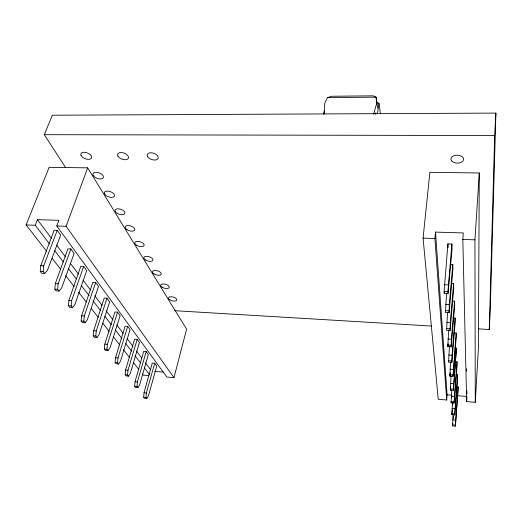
<?xml version="1.0" encoding="UTF-8"?>
<svg xmlns="http://www.w3.org/2000/svg" width="522" height="522" viewBox="0 0 522 522"><rect width="100%" height="100%" fill="white"/><g stroke="black" fill="none" stroke-linecap="round" stroke-linejoin="round"><path stroke-width="0.78" d="M479.287 172.978L478.4 348.357L475.274 402.332L466.655 401.627L462.825 239.441L463.301 232.956L435.505 232.088L434.898 238.515L446.715 399.989L438.245 399.297L423.074 238.123L429.88 172.325L479.287 172.978L474.935 239.846L475.274 402.332M478.694 328.886L489.264 329.512L494.673 135.531L495.9 113.091L52.35 115.225L44.298 134.683L65.544 167.49M495.9 113.091L490.204 311.06L489.264 329.512M455.438 361.681L457.018 361.792L457.083 365.08L454.088 403.049L451.106 402.801L451.765 389.882M450.603 361.916L449.86 376.147L453.037 376.382L456.176 332.997L454.166 332.873M456.045 374.561L457.572 374.672L457.637 377.771L454.747 414.957L451.856 414.709L452.443 402.814M451.047 376.179L450.316 390.136L453.39 390.384L456.424 348.109L454.799 347.998M456.613 386.704L458.101 386.822L458.159 389.745L455.367 426.174L452.554 425.919L453.083 415.036M454.088 403.049L457.018 361.792M454.747 414.957L457.572 374.672M455.367 426.174L458.101 386.822M444.118 291.302L447.915 243.878L451.902 244.015L452.039 249.294L448.033 293.488L444.242 293.305L444.118 291.302L447.922 291.485L448.033 293.488M450.486 264.465L452.796 264.563L452.913 269.456L449.096 312.691L445.449 312.489L446.578 293.123M447.922 291.485L451.902 244.015M451.399 283.544L453.625 283.642L453.729 288.203L450.081 330.491L446.564 330.276L447.55 312.698M449.096 312.691L449.311 304.489L452.796 264.563M452.437 301.024L454.584 301.142L454.682 305.396L451.184 346.784L447.791 346.562L448.692 330.126M450.081 330.491L450.29 322.642L453.625 283.642M453.037 317.898L455.112 318.015L455.204 321.989L451.843 362.47L448.568 362.235L449.449 346.125M451.184 346.784L451.393 339.254L454.584 301.142M451.843 362.47L452.045 355.247L455.112 318.015M466.655 401.627L466.936 397.19M324.058 114.096L324.815 102.997L327.483 97.627L331.627 96.257L373.282 95.826L376.049 97.144L377.687 108.158M452.326 409.796L451.856 414.709M452.678 404.955L452.855 402.54M453.187 418.618L453.364 416.197M451.654 397.046L451.778 395.435M446.715 399.989L447.113 394.854L435.505 232.088M143.674 397.255L144.026 392.805L152.274 363.064L154.727 363.253L156.73 366.066L148.496 395.683L146.858 398.527L144.548 398.319L143.674 397.255L145.984 397.464L146.858 398.527M145.984 397.464L146.336 393.007L154.727 363.253M125.163 374.75L125.548 370.065L134.63 339.176L137.201 339.352L139.433 342.478L130.383 373.243L128.562 376.134L126.141 375.938L125.163 374.75L127.596 374.953L128.562 376.134M127.596 374.953L127.975 370.261L137.201 339.352M134.669 386.306L135.035 381.745L143.687 351.437L146.199 351.619L148.313 354.582L139.687 384.766L137.958 387.631L135.589 387.428L134.669 386.306L137.038 386.515L137.958 387.631M137.038 386.515L137.403 381.941L146.199 351.619M115.121 362.529L115.519 357.714L125.065 326.224L127.701 326.4L130.063 329.702L120.549 361.061L118.631 363.984L116.152 363.788L115.121 362.529L117.607 362.725L118.631 363.984M117.607 362.725L118.005 357.909L127.701 326.4M93.19 335.868L93.627 330.772L104.237 298.023L107.01 298.179L109.659 301.886L99.108 334.498L96.968 337.46L94.351 337.277L93.19 335.868L95.813 336.051L96.968 337.46M95.813 336.051L96.244 330.955L107.01 298.179M104.4 349.114L104.818 344.155L114.886 312.012L117.594 312.182L120.099 315.686L110.077 347.691L108.047 350.634L105.496 350.445L104.4 349.114L106.958 349.303L108.047 350.634M106.958 349.303L107.375 344.337L117.594 312.182M81.151 321.037L81.608 315.79L92.825 282.363L95.676 282.513L98.495 286.454L87.35 319.738L85.073 322.713L82.391 322.537L81.151 321.037L83.846 321.213L85.073 322.713M83.846 321.213L84.303 315.96L95.676 282.513M68.428 305.755L68.904 300.346L80.779 266.259L83.703 266.396L86.704 270.585L74.914 304.528L72.506 307.523L69.746 307.354L68.428 305.755L71.201 305.925L72.506 307.523M71.201 305.925L71.671 300.509L83.703 266.396M54.81 289.188L55.306 283.609L67.899 248.824L70.907 248.948L74.111 253.411L61.616 288.053L59.051 291.054L56.213 290.898L54.81 289.188L57.655 289.345L59.051 291.054M57.655 289.345L58.151 283.759L70.907 248.948M40.246 271.479L40.768 265.718L54.157 230.222L57.257 230.326L60.682 235.096L47.404 270.442L44.67 273.45L41.747 273.306L40.246 271.479L43.176 271.623L44.67 273.45M43.176 271.623L43.698 265.855L57.257 230.326M452.554 425.919L452.828 423.316M453.39 390.384L456.424 348.109M451.106 402.801L451.256 401.464M453.037 376.382L456.254 336.729L456.176 332.997M450.316 390.136L450.701 386.756M449.86 376.147L450.264 372.728M447.791 346.562L448.144 343.776M444.242 293.305L444.45 291.883M377.432 113.861L378.998 103.519L378.248 102.893L376.727 102.906M375.657 114.338L375.899 112.772M323.757 114.116L324.364 110.984M49.557 243.976L35.235 225.25L37.427 219.658L58.888 220.33L56.767 225.967L166.851 377.06L173.983 377.647L186.589 329.193L87.689 167.843L49.127 167.334L26.1 224.949L46.641 251.265M373.628 114.155L376.897 102.566M173.983 377.647L66.092 226.274L87.689 167.843M327.483 97.627L376.049 97.144L376.845 102.749M44.298 134.683L494.673 135.531M26.1 224.949L35.235 225.25M56.767 225.967L66.092 226.274M423.074 238.123L434.898 238.515M462.825 239.441L474.935 239.846M40.768 265.718L43.698 265.855M444.45 284.725L448.254 284.901M55.306 283.609L58.151 283.759M445.651 304.293L449.311 304.489M445.331 310.636L448.992 310.838M68.904 300.346L71.671 300.509M446.76 322.439L450.29 322.642M174.681 310.694L431.55 326.061M446.454 328.56L449.984 328.769M81.608 315.79L84.303 315.96M447.987 339.039L451.393 339.254M447.687 344.957L451.099 345.179M93.627 330.772L96.244 330.955M448.757 355.019L452.045 355.247M448.47 360.741L451.765 360.976M104.818 344.155L107.375 344.337M450.049 369.198L453.233 369.426M449.768 374.744L452.959 374.985M115.519 357.714L118.005 357.909M450.499 383.455L453.579 383.696M450.232 388.831L453.318 389.073M154.747 371.357L163.373 372.055M447.113 394.854L451.882 395.239M457.442 395.689L466.981 396.452M125.548 370.065L127.975 370.261M451.289 396.355L454.277 396.596M148.777 375.579L143.315 375.135L142.31 373.85M451.028 401.568L454.016 401.816M135.035 381.745L137.403 381.941M452.032 408.485L454.93 408.733M451.778 413.548L454.682 413.796M144.026 392.805L146.336 393.007M452.731 419.91L455.549 420.158M452.489 424.83L455.301 425.084M52.148 258.325L60.663 269.235M65.674 275.649L74.189 286.565M78.698 292.34L86.208 301.964M91.219 308.385L98.234 317.369M102.743 323.144L109.255 331.49M113.261 336.625L119.773 344.97M123.277 349.459L129.789 357.805M133.299 362.301L138.806 369.361M54.497 250.436L63.39 262.057M68.33 268.517L76.238 278.846M81.178 285.306L89.079 295.635M93.033 300.803L100.439 310.492M104.889 316.299L111.31 324.697M115.264 329.865L121.685 338.256M125.639 343.424L131.564 351.169M135.022 355.691L140.457 362.797M144.411 367.958L149.351 374.418M37.427 219.658L51.639 238.508M56.539 245.007L65.361 256.707M70.261 263.205L78.594 274.259M83.005 280.105L90.352 289.86M94.763 295.706L102.116 305.455M106.038 310.655L112.896 319.758M116.817 324.958L123.185 333.408M127.107 338.608L132.986 346.406M136.418 350.96L141.808 358.105M145.24 362.659L150.63 369.811M378.998 103.519L380.414 113.711M447.915 243.878L448.104 247.643M466.361 368.8L466.414 371.24M466.857 390.763L466.929 394.012M451.811 161.089A6.362 4 2 0 0 462.825 161.233A6.362 4 2 0 0 457.2 155.151A6.362 4 2 0 0 451.811 161.089M169.774 299.798A4.339 1.938 14.8 0 0 176.743 300.202A4.339 1.938 14.8 0 0 171.32 296.75A4.339 1.938 14.8 0 0 169.774 299.798M162.061 287.172A4.457 2.036 15.3 0 0 169.193 287.557A4.457 2.036 15.3 0 0 163.595 283.955A4.457 2.036 15.3 0 0 162.061 287.172M153.957 273.893A4.581 2.134 15.8 0 0 161.252 274.259A4.581 2.134 15.8 0 0 155.465 270.487A4.581 2.134 15.8 0 0 153.957 273.893M145.423 259.917A4.711 2.245 16.4 0 0 152.887 260.256A4.711 2.245 16.4 0 0 146.897 256.302A4.711 2.245 16.4 0 0 145.423 259.917M136.425 245.177A4.855 2.362 17 0 0 144.072 245.49A4.855 2.362 17 0 0 137.867 241.334A4.855 2.362 17 0 0 136.425 245.177M126.918 229.608A5.005 2.493 17.7 0 0 134.754 229.895A5.005 2.493 17.7 0 0 128.321 225.53A5.005 2.493 17.7 0 0 126.918 229.608M115.355 211.645A5.168 2.63 18.5 0 0 123.864 214.431A5.168 2.63 18.5 0 0 120.771 209.27A5.168 2.63 18.5 0 0 115.355 211.645M104.641 194.119A5.344 2.773 19.4 0 0 113.418 197.029A5.344 2.773 19.4 0 0 110.149 191.554A5.344 2.773 19.4 0 0 104.641 194.119M93.268 175.522A5.533 2.936 20.4 0 0 102.345 178.563A5.533 2.936 20.4 0 0 98.86 172.749A5.533 2.936 20.4 0 0 93.268 175.522M81.178 155.752A5.742 3.106 21.5 0 0 90.567 158.936A5.742 3.106 21.5 0 0 86.861 152.744A5.742 3.106 21.5 0 0 81.178 155.752M117.9 156.078A5.755 3.217 20.3 0 0 127.322 159.308A5.755 3.217 20.3 0 0 123.929 153.037A5.755 3.217 20.3 0 0 117.9 156.078M147.465 156.346A5.768 3.308 19.2 0 0 156.913 159.601A5.768 3.308 19.2 0 0 153.781 153.279A5.768 3.308 19.2 0 0 147.465 156.346"/></g></svg>
